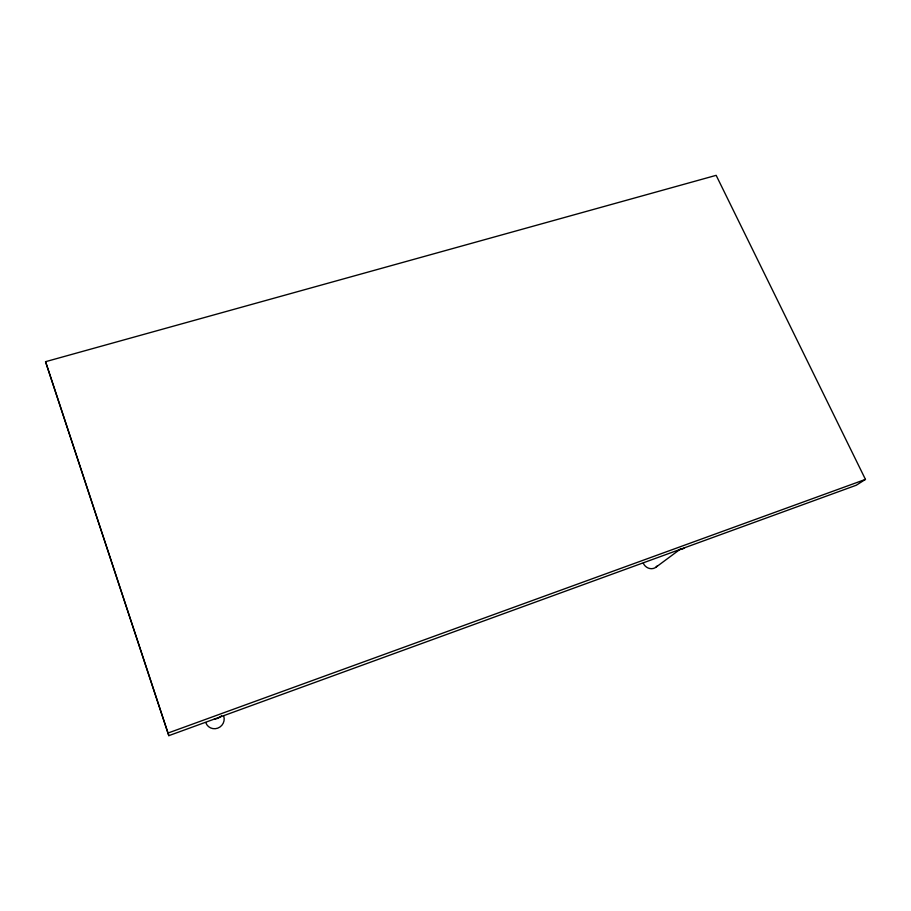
<?xml version="1.0" encoding="UTF-8"?>
<svg xmlns="http://www.w3.org/2000/svg" width="911" height="911" viewBox="0 0 911 911"><rect width="100%" height="100%" fill="white"/><g stroke="black" fill="none" stroke-linecap="round" stroke-linejoin="round"><path stroke-width="1.37" d="M655.852 567.28L681.121 548.536M865.45 479.402L856.306 485.221L168.831 735.655L45.55 361.69L716.16 175.345L865.45 479.402L167.749 733.139M45.55 361.69L168.831 735.655M221.658 715.727A11.957 11.558 -36.6 0 1 214.233 719.166M223.707 716.092A9.566 9.247 -39.3 0 1 217.729 728.162A9.566 9.247 -39.3 0 1 205.795 722.617M684.662 547.784A10.602 9.52 46.5 0 1 679.948 549.504M657.287 565.856A8.529 7.732 47.4 0 1 649.907 568.555A8.529 7.732 47.4 0 1 643.28 563.203"/></g></svg>
